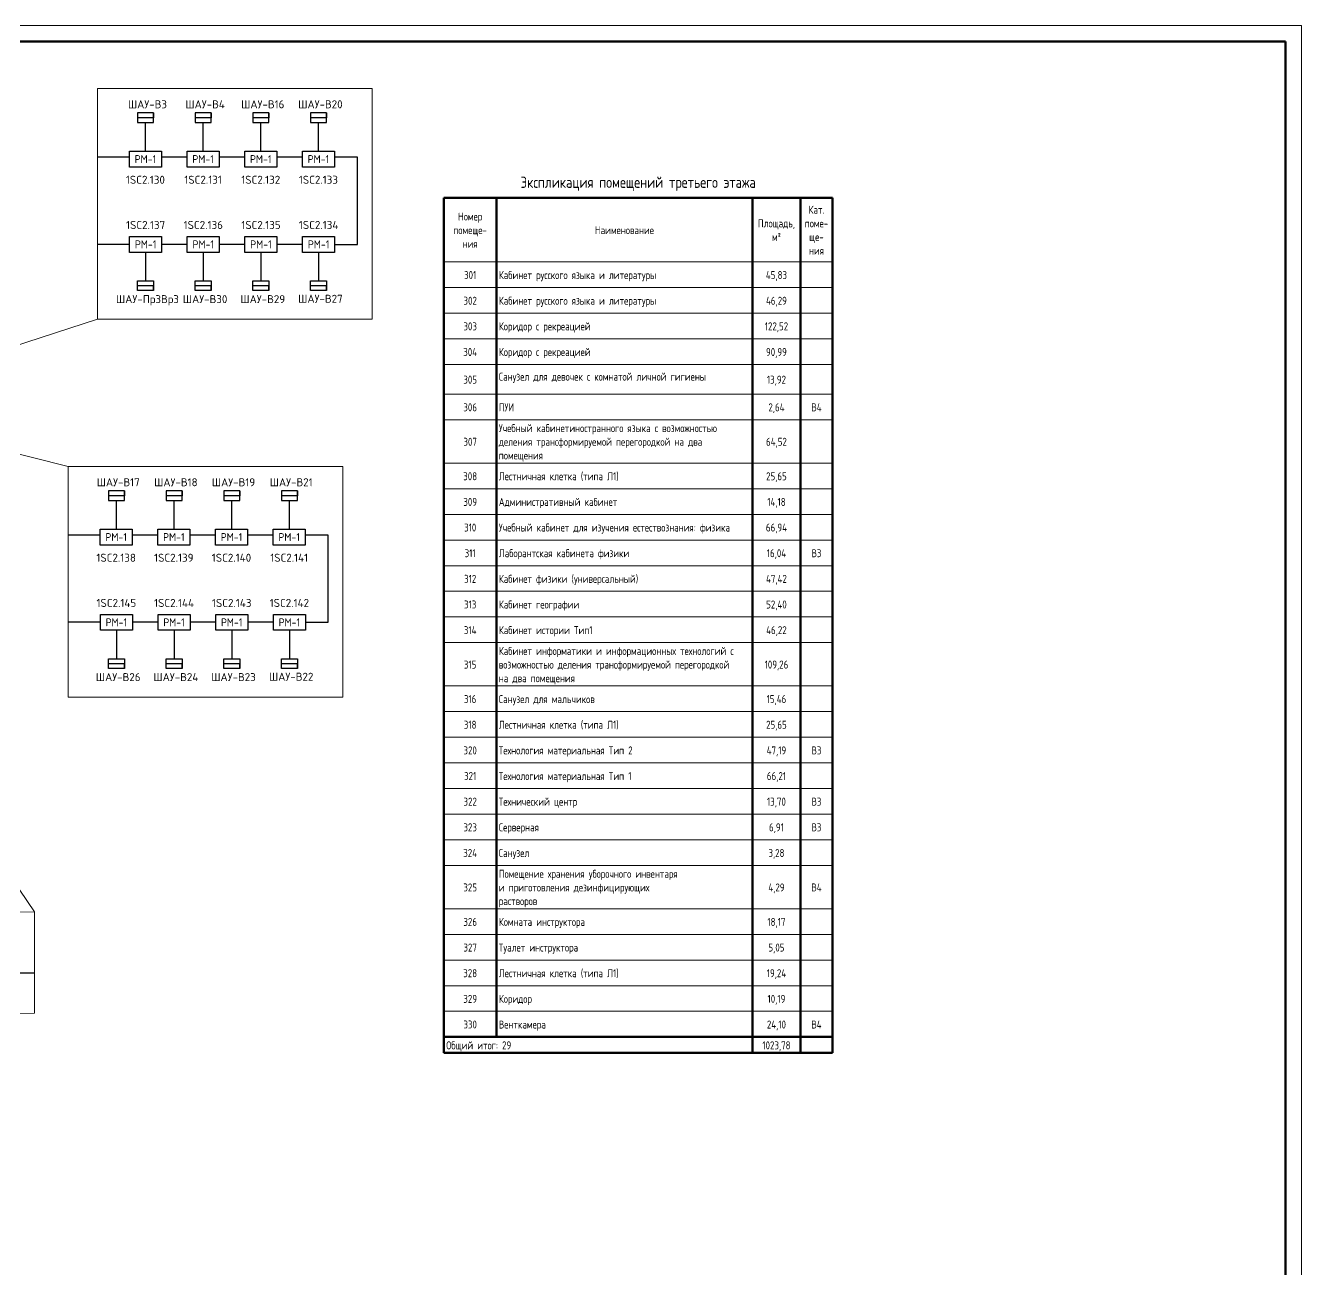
# Model space of a CAD drawing. Header units: millimetres. Extents: x -1073752 to 1436911, y -1379358 to 94781.
# Drawn here: x -992279 to -952411, y -1112647 to -1073756 of the extents above; entities that cross this region are included whole.
import ezdxf
from ezdxf.enums import TextEntityAlignment as Align

# ---------------------------------------------------------------- set-up
doc = ezdxf.new("R2010")
doc.units = ezdxf.units.MM
doc.set_wipeout_variables(frame=1)
for name, color, linetype, lineweight in [('RC-Линии_связи-Адресные', 5, 'Continuous', 50), ('RC-Прочее_оборудование', 1, 'Continuous', 30), ('АПС', 5, 'Continuous', 30), ('Графика спецификации', 7, 'Continuous', 20), ('лс', 5, 'Continuous', 30), ('ОФ_рамка', 8, 'Continuous', 60), ('Тонкие линии', 7, 'Continuous', 18)]:
    doc.layers.add(name, color=color, linetype=linetype, lineweight=lineweight)
doc.layers.add('Линии', color=7, linetype='Continuous', lineweight=9, true_color=0x00a600)
doc.styles.add('GOST Common_3', font='', dxfattribs={"height": 3.5})
doc.styles.add('GOST Common_4', font='', dxfattribs={"height": 7})
doc.styles.add('ICOCPEUR', font='isocpeur.ttf', dxfattribs={"height": 250})
doc.styles.add('ISOCPEUR', font='isocpeur.ttf', dxfattribs={"height": 250})
doc.styles.add('RubezhCAD', font='isocpeur.ttf')
doc.styles.get("Standard").update_dxf_attribs({"font": 'arial.ttf'})
doc.styles.get('GOST Common_3').set_extended_font_data('GOST 2.304 type A')
doc.styles.get('GOST Common_4').set_extended_font_data('GOST 2.304 type A')

# ---------------------------------------------------------------- blocks, each defined once
blk = doc.blocks.new('3 этаж')
at = {"layer": 'Линии', "color": 251, "lineweight": 50, "true_color": 0x636466}
for p, q in [((322443, 34083), (322443, 32079)), ((322443, 34083), (334584, 34083)), ((324083, 34083), (324083, 32079)), ((332083, 34083), (332083, 32079)), ((333583, 34083), (333583, 32079)), ((334583, 34083), (334583, 32079)), ((322443, 32079), (322443, 31277)), ((324083, 32079), (324083, 31277)), ((332083, 32079), (332083, 31277)), ((333583, 32079), (333583, 31277)), ((334583, 32079), (334583, 31277)), ((322443, 31277), (322443, 30475)), ((324083, 31277), (324083, 30475)), ((332083, 31277), (332083, 30475)), ((333583, 31277), (333583, 30475)), ((334583, 31277), (334583, 30475)), ((322443, 30475), (322443, 29673)), ((324083, 30475), (324083, 29673)), ((332083, 30475), (332083, 29673)), ((333583, 30475), (333583, 29673)), ((334583, 30475), (334583, 29673)), ((322443, 29673), (322443, 28871)), ((324083, 29673), (324083, 28871)), ((332083, 29673), (332083, 28871)), ((333583, 29673), (333583, 28871)), ((334583, 29673), (334583, 28871)), ((322443, 28871), (322443, 27944)), ((324083, 28871), (324083, 27944)), ((332083, 28871), (332083, 27944)), ((333583, 28871), (333583, 27944)), ((334583, 28871), (334583, 27944)), ((322443, 27944), (322443, 27142)), ((324083, 27944), (324083, 27142)), ((332083, 27944), (332083, 27142)), ((333583, 27944), (333583, 27142)), ((334583, 27944), (334583, 27142)), ((322443, 27142), (322443, 25789)), ((324083, 27142), (324083, 25789)), ((332083, 27142), (332083, 25789)), ((333583, 27142), (333583, 25789)), ((334583, 27142), (334583, 25789)), ((322443, 25789), (322443, 24987)), ((324083, 25789), (324083, 24987)), ((332083, 25789), (332083, 24987)), ((333583, 25789), (333583, 24987)), ((334583, 25789), (334583, 24987)), ((322443, 24987), (322443, 24185)), ((324083, 24987), (324083, 24185)), ((332083, 24987), (332083, 24185)), ((333583, 24987), (333583, 24185)), ((334583, 24987), (334583, 24185)), ((322443, 24185), (322443, 23383)), ((324083, 24185), (324083, 23383)), ((332083, 24185), (332083, 23383)), ((333583, 24185), (333583, 23383)), ((334583, 24185), (334583, 23383)), ((322443, 23383), (322443, 22581)), ((324083, 23383), (324083, 22581)), ((332083, 23383), (332083, 22581)), ((333583, 23383), (333583, 22581)), ((334583, 23383), (334583, 22581)), ((322443, 22581), (322443, 21779)), ((324083, 22581), (324083, 21779)), ((332083, 22581), (332083, 21779)), ((333583, 22581), (333583, 21779)), ((334583, 22581), (334583, 21779)), ((322443, 21779), (322443, 20978)), ((324083, 21779), (324083, 20978)), ((332083, 21779), (332083, 20978)), ((333583, 21779), (333583, 20978)), ((334583, 21779), (334583, 20978)), ((322443, 20978), (322443, 20176)), ((324083, 20978), (324083, 20176)), ((332083, 20978), (332083, 20176)), ((333583, 20978), (333583, 20176)), ((334583, 20978), (334583, 20176)), ((322443, 20176), (322443, 18822)), ((324083, 20176), (324083, 18822)), ((332083, 20176), (332083, 18822)), ((333583, 20176), (333583, 18822)), ((334583, 20176), (334583, 18822)), ((322443, 18822), (322443, 18020)), ((324083, 18822), (324083, 18020)), ((332083, 18822), (332083, 18020)), ((333583, 18822), (333583, 18020)), ((334583, 18822), (334583, 18020)), ((322443, 18020), (322443, 17219)), ((324083, 18020), (324083, 17219)), ((332083, 18020), (332083, 17219)), ((333583, 18020), (333583, 17219)), ((334583, 18020), (334583, 17219)), ((322443, 17219), (322443, 16417)), ((322443, 17219), (322443, 16417)), ((324083, 17219), (324083, 16417)), ((324083, 17219), (324083, 16417)), ((332083, 17219), (332083, 16417)), ((332083, 17219), (332083, 16417)), ((333583, 17219), (333583, 16417)), ((333583, 17219), (333583, 16417)), ((334583, 17219), (334583, 16417)), ((334583, 17219), (334583, 16417)), ((322443, 16417), (322443, 15615)), ((324083, 16417), (324083, 15615)), ((332083, 16417), (332083, 15615)), ((333583, 16417), (333583, 15615)), ((334583, 16417), (334583, 15615)), ((322443, 15615), (322443, 14813)), ((324083, 15615), (324083, 14813)), ((332083, 15615), (332083, 14813)), ((333583, 15615), (333583, 14813)), ((334583, 15615), (334583, 14813)), ((322443, 14813), (322443, 14011)), ((324083, 14813), (324083, 14011)), ((332083, 14813), (332083, 14011)), ((333583, 14813), (333583, 14011)), ((334583, 14813), (334583, 14011)), ((322443, 14011), (322443, 13209)), ((324083, 14011), (324083, 13209)), ((332083, 14011), (332083, 13209)), ((333583, 14011), (333583, 13209)), ((334583, 14011), (334583, 13209)), ((322443, 13209), (322443, 11856)), ((324083, 13209), (324083, 11856)), ((332083, 13209), (332083, 11856)), ((333583, 13209), (333583, 11856)), ((334583, 13209), (334583, 11856)), ((322443, 11856), (322443, 11054)), ((324083, 11856), (324083, 11054)), ((332083, 11856), (332083, 11054)), ((333583, 11856), (333583, 11054)), ((334583, 11856), (334583, 11054)), ((322443, 11054), (322443, 10252)), ((324083, 11054), (324083, 10252)), ((332083, 11054), (332083, 10252)), ((333583, 11054), (333583, 10252)), ((334583, 11054), (334583, 10252)), ((322443, 10252), (322443, 9450)), ((324083, 10252), (324083, 9450)), ((332083, 10252), (332083, 9450)), ((333583, 10252), (333583, 9450)), ((334583, 10252), (334583, 9450)), ((322443, 9450), (322443, 8649)), ((324083, 9450), (324083, 8649)), ((332083, 9450), (332083, 8649)), ((333583, 9450), (333583, 8649)), ((334583, 9450), (334583, 8649)), ((322443, 8649), (322443, 7847)), ((324083, 8649), (324083, 7847)), ((332083, 8649), (332083, 7847)), ((333583, 8649), (333583, 7847)), ((334583, 8649), (334583, 7847)), ((324083, 7847), (322443, 7847)), ((322443, 7847), (322443, 7346)), ((332083, 7847), (324083, 7847)), ((333583, 7847), (332083, 7847)), ((332083, 7847), (332083, 7346)), ((334583, 7847), (333583, 7847)), ((333583, 7847), (333583, 7346)), ((334583, 7847), (334583, 7346)), ((334584, 7847), (334584, 7346)), ((324083, 7346), (322443, 7346)), ((332083, 7346), (324083, 7346)), ((333583, 7346), (332083, 7346)), ((334583, 7346), (333583, 7346)), ((334584, 7346), (334583, 7346))]:
    blk.add_line(p, q, dxfattribs=at)
at = {"layer": 'Линии', "color": 251, "lineweight": 20, "true_color": 0x636466}
for p, q in [((324083, 32079), (322443, 32079)), ((332083, 32079), (324083, 32079)), ((333583, 32079), (332083, 32079)), ((334583, 32079), (333583, 32079)), ((324083, 31277), (322443, 31277)), ((332083, 31277), (324083, 31277)), ((333583, 31277), (332083, 31277)), ((334583, 31277), (333583, 31277)), ((324083, 30475), (322443, 30475)), ((332083, 30475), (324083, 30475)), ((333583, 30475), (332083, 30475)), ((334583, 30475), (333583, 30475)), ((324083, 29673), (322443, 29673)), ((332083, 29673), (324083, 29673)), ((333583, 29673), (332083, 29673)), ((334583, 29673), (333583, 29673)), ((324083, 28871), (322443, 28871)), ((332083, 28871), (324083, 28871)), ((333583, 28871), (332083, 28871)), ((334583, 28871), (333583, 28871)), ((324083, 27944), (322443, 27944)), ((332083, 27944), (324083, 27944)), ((333583, 27944), (332083, 27944)), ((334583, 27944), (333583, 27944)), ((324083, 27142), (322443, 27142)), ((332083, 27142), (324083, 27142)), ((333583, 27142), (332083, 27142)), ((334583, 27142), (333583, 27142)), ((324083, 25789), (322443, 25789)), ((332083, 25789), (324083, 25789)), ((333583, 25789), (332083, 25789)), ((334583, 25789), (333583, 25789)), ((324083, 24987), (322443, 24987)), ((332083, 24987), (324083, 24987)), ((333583, 24987), (332083, 24987)), ((334583, 24987), (333583, 24987)), ((324083, 24185), (322443, 24185)), ((332083, 24185), (324083, 24185)), ((333583, 24185), (332083, 24185)), ((334583, 24185), (333583, 24185)), ((324083, 23383), (322443, 23383)), ((332083, 23383), (324083, 23383)), ((333583, 23383), (332083, 23383)), ((334583, 23383), (333583, 23383)), ((324083, 22581), (322443, 22581)), ((332083, 22581), (324083, 22581)), ((333583, 22581), (332083, 22581)), ((334583, 22581), (333583, 22581)), ((324083, 21779), (322443, 21779)), ((332083, 21779), (324083, 21779)), ((333583, 21779), (332083, 21779)), ((334583, 21779), (333583, 21779)), ((324083, 20978), (322443, 20978)), ((332083, 20978), (324083, 20978)), ((333583, 20978), (332083, 20978)), ((334583, 20978), (333583, 20978)), ((324083, 20176), (322443, 20176)), ((332083, 20176), (324083, 20176)), ((333583, 20176), (332083, 20176)), ((334583, 20176), (333583, 20176)), ((324083, 18822), (322443, 18822)), ((332083, 18822), (324083, 18822)), ((333583, 18822), (332083, 18822)), ((334583, 18822), (333583, 18822)), ((324083, 18020), (322443, 18020)), ((332083, 18020), (324083, 18020)), ((333583, 18020), (332083, 18020)), ((334583, 18020), (333583, 18020)), ((324083, 17219), (322443, 17219)), ((324083, 17219), (322443, 17219)), ((332083, 17219), (324083, 17219)), ((332083, 17219), (324083, 17219)), ((333583, 17219), (332083, 17219)), ((333583, 17219), (332083, 17219)), ((334583, 17219), (333583, 17219)), ((334583, 17219), (333583, 17219)), ((324083, 16417), (322443, 16417)), ((332083, 16417), (324083, 16417)), ((333583, 16417), (332083, 16417)), ((334583, 16417), (333583, 16417)), ((324083, 15615), (322443, 15615)), ((332083, 15615), (324083, 15615)), ((333583, 15615), (332083, 15615)), ((334583, 15615), (333583, 15615)), ((324083, 14813), (322443, 14813)), ((332083, 14813), (324083, 14813)), ((333583, 14813), (332083, 14813)), ((334583, 14813), (333583, 14813)), ((324083, 14011), (322443, 14011)), ((332083, 14011), (324083, 14011)), ((333583, 14011), (332083, 14011)), ((334583, 14011), (333583, 14011)), ((324083, 13209), (322443, 13209)), ((332083, 13209), (324083, 13209)), ((333583, 13209), (332083, 13209)), ((334583, 13209), (333583, 13209)), ((324083, 11856), (322443, 11856)), ((332083, 11856), (324083, 11856)), ((333583, 11856), (332083, 11856)), ((334583, 11856), (333583, 11856)), ((324083, 11054), (322443, 11054)), ((332083, 11054), (324083, 11054)), ((333583, 11054), (332083, 11054)), ((334583, 11054), (333583, 11054)), ((324083, 10252), (322443, 10252)), ((332083, 10252), (324083, 10252)), ((333583, 10252), (332083, 10252)), ((334583, 10252), (333583, 10252)), ((324083, 9450), (322443, 9450)), ((332083, 9450), (324083, 9450)), ((333583, 9450), (332083, 9450)), ((334583, 9450), (333583, 9450)), ((324083, 8649), (322443, 8649)), ((332083, 8649), (324083, 8649)), ((333583, 8649), (332083, 8649)), ((334583, 8649), (333583, 8649))]:
    blk.add_line(p, q, dxfattribs=at)
at = {"layer": 'Тонкие линии', "color": 251, "lineweight": 20, "true_color": 0x636466}
blk.add_line((334584, 34083), (334584, 32079), dxfattribs=at)
at = {"layer": 'Графика спецификации', "color": 251, "true_color": 0x636466, "line_spacing_factor": 1.022761}
for s, insert, char_height, width, attachment_point, style in [('Экспликация помещений третьего этажа', (328514, 34742), 350, 9646.6, 2, 'GOST Common_4'), ('Номер\\Pпомеще-\\Pния', (323263, 33621), 250, 1418.03, 2, 'GOST Common_3'), ('Кат.\\Pпоме-\\Pще-\\Pния', (334083, 33834), 250, 962.45, 2, 'GOST Common_3'), ('Наименование', (328083, 33195), 250, 2353.32, 2, 'GOST Common_3'), ('Площадь,\\Pм\\fGOST Common|b0|i0|c238|p34|;\\W.9;²', (332833, 33408), 250, 1538.71, 2, 'GOST Common_3'), ('301', (323263, 31791), 250, 509.89, 2, 'GOST Common_3'), ('Кабинет русского языка и литературы', (324158, 31791), 250, 6438.44, 1, 'GOST Common_3'), ('45,83', (332833, 31791), 250, 868.92, 2, 'GOST Common_3'), ('302', (323263, 30989), 250, 561.18, 2, 'GOST Common_3'), ('Кабинет русского языка и литературы', (324158, 30989), 250, 6438.44, 1, 'GOST Common_3'), ('46,29', (332833, 30989), 250, 868.92, 2, 'GOST Common_3'), ('303', (323263, 30188), 250, 561.18, 2, 'GOST Common_3'), ('Коридор с рекреацией', (324158, 30188), 250, 4494.25, 1, 'GOST Common_3'), ('122,52', (332833, 30188), 250, 868.92, 2, 'GOST Common_3'), ('304', (323263, 29386), 250, 588.33, 2, 'GOST Common_3'), ('Коридор с рекреацией', (324158, 29386), 250, 4332.28, 1, 'GOST Common_3'), ('90,99', (332833, 29386), 250, 841.76, 2, 'GOST Common_3'), ('305', (323263, 28521), 250, 561.18, 2, 'GOST Common_3'), ('Санузел для девочек с комнатой личной гигиены', (324158, 28615), 250, 7983.18, 1, 'GOST Common_3'), ('13,92', (332833, 28521), 250, 790.47, 2, 'GOST Common_3'), ('306', (323263, 27657), 250, 561.18, 2, 'GOST Common_3'), ('ПУИ', (324158, 27657), 250, 642.64, 1, 'GOST Common_3'), ('2,64', (332833, 27657), 250, 681.86, 2, 'GOST Common_3'), ('В4', (334083, 27657), 250, 428.42, 2, 'GOST Common_4'), ('Учебный кабинетиностранного языка с возможностью\\Pделения трансформируемой перегородкой на два\\Pпомещения', (324158, 27005), 250, 8957.7, 1, 'GOST Common_3'), ('307', (323263, 26579), 250, 561.18, 2, 'GOST Common_3'), ('64,52', (332833, 26579), 250, 868.92, 2, 'GOST Common_3'), ('Лестничная клетка (типа Л1)', (324158, 25501), 250, 4836.37, 1, 'GOST Common_3'), ('308', (323263, 25501), 250, 561.18, 2, 'GOST Common_3'), ('25,65', (332833, 25501), 250, 841.76, 2, 'GOST Common_3'), ('309', (323263, 24699), 250, 561.18, 2, 'GOST Common_3'), ('Административный кабинет', (324158, 24699), 250, 9346.9, 1, 'GOST Common_3'), ('14,18', (332833, 24699), 250, 766.34, 2, 'GOST Common_3'), ('310', (323263, 23898), 250, 509.89, 2, 'GOST Common_3'), ('Учебный кабинет для изучения естествознания: физика', (324158, 23898), 250, 9235.27, 1, 'GOST Common_3'), ('66,94', (332833, 23898), 250, 868.92, 2, 'GOST Common_3'), ('311', (323263, 23096), 250, 458.6, 2, 'GOST Common_3'), ('Лаборантская кабинета физики', (324158, 23096), 250, 5340.22, 1, 'GOST Common_3'), ('16,04', (332833, 23096), 250, 817.63, 2, 'GOST Common_3'), ('В3', (334083, 23096), 250, 428.42, 2, 'GOST Common_3'), ('312', (323263, 22294), 250, 509.89, 2, 'GOST Common_3'), ('Кабинет физики (универсальный)', (324158, 22294), 250, 5448.84, 1, 'GOST Common_3'), ('47,42', (332833, 22294), 250, 896.07, 2, 'GOST Common_3'), ('313', (323263, 21492), 250, 509.89, 2, 'GOST Common_3'), ('Кабинет географии', (324158, 21492), 250, 3276.54, 1, 'GOST Common_3'), ('52,40', (332833, 21492), 250, 868.92, 2, 'GOST Common_3'), ('314', (323263, 20690), 250, 537.04, 2, 'GOST Common_3'), ('Кабинет истории Тип1', (324158, 20690), 250, 3668.76, 1, 'GOST Common_3'), ('46,22', (332833, 20690), 250, 868.92, 2, 'GOST Common_3'), ('Кабинет информатики и информационных технологий с\\Pвозможностью деления трансформируемой перегородкой\\Pна два помещения', (324158, 20039), 250, 9380.09, 1, 'GOST Common_3'), ('315', (323263, 19613), 250, 509.89, 2, 'GOST Common_3'), ('109,26', (332833, 19613), 250, 977.53, 2, 'GOST Common_3'), ('316', (323263, 18535), 250, 509.89, 2, 'GOST Common_3'), ('Санузел для мальчиков', (324158, 18535), 250, 8281.87, 1, 'GOST Common_3'), ('15,46', (332833, 18535), 250, 817.63, 2, 'GOST Common_3'), ('318', (323263, 17733), 250, 509.89, 2, 'GOST Common_3'), ('Лестничная клетка (типа Л1)', (324158, 17733), 250, 4836.37, 1, 'GOST Common_3'), ('25,65', (332833, 17733), 250, 841.76, 2, 'GOST Common_3'), ('320', (323263, 16931), 250, 561.18, 2, 'GOST Common_3'), ('Технология материальная Тип 2', (324158, 16931), 250, 5361.34, 1, 'GOST Common_3'), ('47,19', (332833, 16931), 250, 817.63, 2, 'GOST Common_3'), ('В3', (334083, 16931), 250, 428.42, 2, 'GOST Common_3'), ('321', (323263, 16129), 250, 509.89, 2, 'GOST Common_3'), ('Технология материальная Тип 1', (324158, 16129), 250, 5310.05, 1, 'GOST Common_3'), ('66,21', (332833, 16129), 250, 790.47, 2, 'GOST Common_3'), ('322', (323263, 15328), 250, 561.18, 2, 'GOST Common_3'), ('Технический центр', (324158, 15328), 250, 3170.95, 1, 'GOST Common_3'), ('13,70', (332833, 15328), 250, 790.47, 2, 'GOST Common_3'), ('В3', (334083, 15328), 250, 401.27, 2, 'GOST Common_3'), ('323', (323263, 14526), 250, 561.18, 2, 'GOST Common_3'), ('Серверная', (324158, 14526), 250, 1710.68, 1, 'GOST Common_3'), ('6,91', (332833, 14526), 250, 603.41, 2, 'GOST Common_3'), ('В3', (334083, 14526), 250, 401.27, 2, 'GOST Common_3'), ('324', (323263, 13724), 250, 588.33, 2, 'GOST Common_3'), ('Санузел', (324158, 13724), 250, 1324.5, 1, 'GOST Common_3'), ('3,28', (332833, 13724), 250, 654.71, 2, 'GOST Common_3'), ('Помещение хранения уборочного инвентаря\\Pи приготовления дезинфицирующих\\Pрастворов', (324158, 13072), 250, 7259.08, 1, 'GOST Common_3'), ('325', (323263, 12646), 250, 561.18, 2, 'GOST Common_3'), ('4,29', (332833, 12646), 250, 681.86, 2, 'GOST Common_3'), ('В4', (334083, 12646), 250, 428.42, 2, 'GOST Common_3'), ('326', (323263, 11569), 250, 561.18, 2, 'GOST Common_3'), ('Комната инструктора', (324158, 11569), 250, 3735.14, 1, 'GOST Common_3'), ('18,17', (332833, 11569), 250, 739.18, 2, 'GOST Common_3'), ('327', (323263, 10767), 250, 561.18, 2, 'GOST Common_3'), ('Туалет инструктора', (324158, 10767), 250, 3493.77, 1, 'GOST Common_3'), ('5,05', (332833, 10767), 250, 654.71, 2, 'GOST Common_3'), ('Лестничная клетка (типа Л1)', (324158, 9965), 250, 4836.37, 1, 'GOST Common_3'), ('328', (323263, 9965), 250, 561.18, 2, 'GOST Common_3'), ('19,24', (332833, 9965), 250, 817.63, 2, 'GOST Common_3'), ('329', (323263, 9163), 250, 561.18, 2, 'GOST Common_3'), ('Коридор', (324158, 9163), 250, 1336.56, 1, 'GOST Common_3'), ('10,19', (332833, 9163), 250, 739.18, 2, 'GOST Common_3'), ('330', (323263, 8361), 250, 561.18, 2, 'GOST Common_3'), ('Венткамера', (324158, 8361), 250, 2033.51, 1, 'GOST Common_3'), ('24,10', (332833, 8361), 250, 817.63, 2, 'GOST Common_3'), ('В4', (334083, 8361), 250, 428.42, 2, 'GOST Common_3'), ('Общий итог: 29', (322518, 7710), 250, 2489.09, 1, 'GOST Common_3'), ('1023,78', (332833, 7710), 250, 1164.59, 2, 'GOST Common_3')]:
    blk.add_mtext(s, dxfattribs=dict(at, insert=insert, char_height=char_height, width=width, attachment_point=attachment_point, style=style))
blk = doc.blocks.new('А0')
at = {"layer": 'ОФ_рамка', "color": 0, "linetype": 'Continuous', "lineweight": 5, "ltscale": 100}
for points in [[(341068, -309617), (222168, -309617)], [(341068, -393717), (341068, -309617)]]:
    blk.add_lwpolyline(points, dxfattribs=at)
at = {"layer": 'ОФ_рамка', "color": 0, "linetype": 'Continuous', "ltscale": 100}
for points in [[(340568, -310117), (224168, -310117)], [(340568, -393217), (340568, -310117)]]:
    blk.add_lwpolyline(points, dxfattribs=at)
blk = doc.blocks.new('РМ1')
at = {"layer": 'RC-Прочее_оборудование'}
blk.add_point((0, 0), dxfattribs=at)
blk.add_wipeout([(5, 2.5), (5, -2.5), (-5, -2.5), (-5, 2.5)]).dxf.layer = 'RC-Прочее_оборудование'
blk.add_wipeout([(-5, -2.5), (-5, 2.5), (5, 2.5), (5, -2.5)]).dxf.layer = 'RC-Прочее_оборудование'
for p, q in [((-5, 2.5), (5, 2.5)), ((-5, -2.5), (-5, 2.5)), ((-5, 2.5), (-5, 2.5)), ((5, 2.5), (5, -2.5)), ((5, -2.5), (-5, -2.5))]:
    blk.add_line(p, q, dxfattribs=at)
at = {"layer": 'RC-Прочее_оборудование', "ltscale": 100, "style": 'ISOCPEUR', "width": 0.9}
blk.add_text('РМ-1', height=2.5, dxfattribs=at).set_placement((0, 0), align=Align.MIDDLE)
at = {"layer": 'RC-Прочее_оборудование'}
blk.add_attdef('PSTN', text='', height=2.5, dxfattribs=at).set_placement((5.72, 2.54), align=Align.BOTTOM_CENTER)

msp = doc.modelspace()

# ---------------------------------------------------------------- linework, layer by layer
at = {"layer": 'АПС', "color": 7, "lineweight": 30}
for points in [[(-988276.7, -1076489.2), (-988776.7, -1076489.2), (-988776.7, -1076789.2), (-988276.7, -1076789.2), (-988276.7, -1076489.2), (-988276.7, -1076639.2), (-988776.7, -1076639.2)], [(-986475, -1076489.2), (-986975, -1076489.2), (-986975, -1076789.2), (-986475, -1076789.2), (-986475, -1076489.2), (-986475, -1076639.2), (-986975, -1076639.2)], [(-984673.3, -1076489.2), (-985173.3, -1076489.2), (-985173.3, -1076789.2), (-984673.3, -1076789.2), (-984673.3, -1076489.2), (-984673.3, -1076639.2), (-985173.3, -1076639.2)], [(-982871.7, -1076489.2), (-983371.7, -1076489.2), (-983371.7, -1076789.2), (-982871.7, -1076789.2), (-982871.7, -1076489.2), (-982871.7, -1076639.2), (-983371.7, -1076639.2)], [(-988276.7, -1082042.2), (-988776.7, -1082042.2), (-988776.7, -1081742.2), (-988276.7, -1081742.2), (-988276.7, -1082042.2), (-988276.7, -1081892.2), (-988776.7, -1081892.2)], [(-986475, -1082042.2), (-986975, -1082042.2), (-986975, -1081742.2), (-986475, -1081742.2), (-986475, -1082042.2), (-986475, -1081892.2), (-986975, -1081892.2)], [(-984673.3, -1082042.2), (-985173.3, -1082042.2), (-985173.3, -1081742.2), (-984673.3, -1081742.2), (-984673.3, -1082042.2), (-984673.3, -1081892.2), (-985173.3, -1081892.2)], [(-982871.7, -1082042.2), (-983371.7, -1082042.2), (-983371.7, -1081742.2), (-982871.7, -1081742.2), (-982871.7, -1082042.2), (-982871.7, -1081892.2), (-983371.7, -1081892.2)], [(-989190.6, -1088305.7), (-989690.6, -1088305.7), (-989690.6, -1088605.7), (-989190.6, -1088605.7), (-989190.6, -1088305.7), (-989190.6, -1088455.7), (-989690.6, -1088455.7)], [(-987388.9, -1088305.7), (-987888.9, -1088305.7), (-987888.9, -1088605.7), (-987388.9, -1088605.7), (-987388.9, -1088305.7), (-987388.9, -1088455.7), (-987888.9, -1088455.7)], [(-985587.2, -1088305.7), (-986087.2, -1088305.7), (-986087.2, -1088605.7), (-985587.2, -1088605.7), (-985587.2, -1088305.7), (-985587.2, -1088455.7), (-986087.2, -1088455.7)], [(-983785.6, -1088305.7), (-984285.6, -1088305.7), (-984285.6, -1088605.7), (-983785.6, -1088605.7), (-983785.6, -1088305.7), (-983785.6, -1088455.7), (-984285.6, -1088455.7)], [(-989190.6, -1093858.7), (-989690.6, -1093858.7), (-989690.6, -1093558.7), (-989190.6, -1093558.7), (-989190.6, -1093858.7), (-989190.6, -1093708.7), (-989690.6, -1093708.7)], [(-987388.9, -1093858.7), (-987888.9, -1093858.7), (-987888.9, -1093558.7), (-987388.9, -1093558.7), (-987388.9, -1093858.7), (-987388.9, -1093708.7), (-987888.9, -1093708.7)], [(-985587.2, -1093858.7), (-986087.2, -1093858.7), (-986087.2, -1093558.7), (-985587.2, -1093558.7), (-985587.2, -1093858.7), (-985587.2, -1093708.7), (-986087.2, -1093708.7)], [(-983785.6, -1093858.7), (-984285.6, -1093858.7), (-984285.6, -1093558.7), (-983785.6, -1093558.7), (-983785.6, -1093858.7), (-983785.6, -1093708.7), (-984285.6, -1093708.7)]]:
    msp.add_lwpolyline(points, dxfattribs=at)
at = {"layer": 'лс'}
for p, q in [((-981911.3, -1077870.1), (-990029.4, -1077877.3)), ((-982825.2, -1089686.6), (-990943.3, -1089693.9)), ((-992004, -1103386.5), (-1004631.2, -1103397.2))]:
    msp.add_line(p, q, dxfattribs=at)
at = {"layer": 'лс', "color": 5}
for p, q in [((-981911.3, -1080598.1), (-981911.3, -1077870.5)), ((-989026.6, -1080598.1), (-990029.4, -1080598.1)), ((-987224.9, -1080598.1), (-988026.7, -1080598.1)), ((-985423.2, -1080598.1), (-986225.1, -1080598.1)), ((-983621.6, -1080598.1), (-984423.4, -1080598.1)), ((-982621.8, -1080598.1), (-981911.3, -1080598.1)), ((-982825.2, -1092414.7), (-982825.2, -1089687)), ((-989940.5, -1092414.7), (-990943.3, -1092414.7)), ((-988138.8, -1092414.7), (-988940.6, -1092414.7)), ((-986337.1, -1092414.7), (-987139, -1092414.7)), ((-984535.5, -1092414.7), (-985337.3, -1092414.7)), ((-983535.6, -1092414.7), (-982825.2, -1092414.7))]:
    msp.add_line(p, q, dxfattribs=at)
at = {"layer": 'лс', "color": 0, "lineweight": 20}
for p, q in [((-999230.4, -1085935), (-990029.4, -1082935.5)), ((-997133.7, -1085995.9), (-990943.3, -1087543.4)), ((-997151.6, -1093856.7), (-992004, -1101468))]:
    msp.add_line(p, q, dxfattribs=at)
for points in [[(-990029.4, -1075726.8), (-981450.7, -1075726.8), (-981450.7, -1082935.5), (-990029.4, -1082935.5)], [(-990943.3, -1087543.4), (-982364.6, -1087543.4), (-982364.6, -1094752), (-990943.3, -1094752)], [(-1004631.2, -1101478.7), (-992004, -1101468), (-992004, -1104638.4), (-1004631.2, -1104649)]]:
    msp.add_lwpolyline(points, close=True, dxfattribs=at)
at = {"layer": 'лс', "color": 96, "true_color": 0x008800}
for points in [[(-988526.7, -1077683.1), (-988526.7, -1076789.2)], [(-986725, -1077683.1), (-986725, -1076789.2)], [(-984923.3, -1077683.1), (-984923.3, -1076789.2)], [(-983121.7, -1077683.1), (-983121.7, -1076789.2)], [(-988526.7, -1080848.3), (-988526.7, -1081742.2)], [(-986725, -1080848.3), (-986725, -1081742.2)], [(-984923.3, -1080848.3), (-984923.3, -1081742.2)], [(-983121.7, -1080848.3), (-983121.7, -1081742.2)], [(-989440.6, -1089499.7), (-989440.6, -1088605.7)], [(-987638.9, -1089499.7), (-987638.9, -1088605.7)], [(-985837.2, -1089499.7), (-985837.2, -1088605.7)], [(-984035.6, -1089499.7), (-984035.6, -1088605.7)], [(-989440.6, -1092664.8), (-989440.6, -1093558.7)], [(-987638.9, -1092664.8), (-987638.9, -1093558.7)], [(-985837.2, -1092664.8), (-985837.2, -1093558.7)], [(-984035.6, -1092664.8), (-984035.6, -1093558.7)]]:
    msp.add_lwpolyline(points, dxfattribs=at)

# ---------------------------------------------------------------- block references
msp.add_blockref('3 этаж', (-1301649.5, -1113224.3))
at = {"layer": 'ОФ_рамка', "color": 0, "lineweight": -2}
msp.add_blockref('А0', (-1293479.5, -764139.5), dxfattribs=at)

# ---------------------------------------------------------------- texts
at = {"layer": 'RC-Линии_связи-Адресные', "color": 0, "linetype": 'Continuous', "lineweight": 40, "ltscale": 15, "char_height": 250, "width": 2971.683, "style": 'ICOCPEUR'}
for s, insert, attachment_point in [('ШАУ-В3', (-988469.9, -1076345), 8), ('ШАУ-В4', (-986668.2, -1076345), 8), ('ШАУ-В16', (-984866.6, -1076345), 8), ('ШАУ-В20', (-983064.9, -1076345), 8), ('ШАУ-Пр3Вр3', (-988469.9, -1082186.4), 2), ('ШАУ-В30', (-986668.3, -1082186.4), 2), ('ШАУ-В29', (-984866.6, -1082186.4), 2), ('ШАУ-В27', (-983064.9, -1082424.5), 8), ('ШАУ-В17', (-989383.8, -1088161.5), 8), ('ШАУ-В18', (-987582.1, -1088161.5), 8), ('ШАУ-В19', (-985780.5, -1088161.5), 8), ('ШАУ-В21', (-983978.8, -1088161.5), 8), ('ШАУ-В26', (-989383.8, -1094002.9), 2), ('ШАУ-В24', (-987582.2, -1094002.9), 2), ('ШАУ-В23', (-985780.5, -1094002.9), 2), ('ШАУ-В22', (-983978.8, -1094241), 8)]:
    msp.add_mtext(s, dxfattribs=dict(at, insert=insert, attachment_point=attachment_point))

# ---------------------------------------------------------------- next in the draw order: block references
ref = msp.add_blockref('РМ1', (-988533.5, -1077933.2), dxfattribs=dict(xscale=100, yscale=100, zscale=100))
ref.add_attrib('PSTN', '1SC2.130', dxfattribs={"layer": 'RC-Прочее_оборудование', "color": 0, "height": 250, "style": 'RubezhCAD'}).set_placement((-988533.5, -1078453.3), align=Align.TOP_CENTER)
ref = msp.add_blockref('РМ1', (-986731.8, -1077933.2), dxfattribs=dict(xscale=100, yscale=100, zscale=100))
ref.add_attrib('PSTN', '1SC2.131', dxfattribs={"layer": 'RC-Прочее_оборудование', "color": 0, "height": 250, "style": 'RubezhCAD'}).set_placement((-986731.8, -1078453.3), align=Align.TOP_CENTER)
ref = msp.add_blockref('РМ1', (-984930.2, -1077933.2), dxfattribs=dict(xscale=100, yscale=100, zscale=100))
ref.add_attrib('PSTN', '1SC2.132', dxfattribs={"layer": 'RC-Прочее_оборудование', "color": 0, "height": 250, "style": 'RubezhCAD'}).set_placement((-984930.2, -1078453.3), align=Align.TOP_CENTER)
ref = msp.add_blockref('РМ1', (-983128.5, -1077933.2), dxfattribs=dict(xscale=100, yscale=100, zscale=100))
ref.add_attrib('PSTN', '1SC2.133', dxfattribs={"layer": 'RC-Прочее_оборудование', "color": 0, "height": 250, "style": 'RubezhCAD'}).set_placement((-983128.5, -1078453.3), align=Align.TOP_CENTER)
ref = msp.add_blockref('РМ1', (-988526.7, -1080598.1), dxfattribs=dict(xscale=100, yscale=100, zscale=100))
ref.add_attrib('PSTN', '1SC2.137', dxfattribs={"layer": 'RC-Прочее_оборудование', "color": 0, "height": 250, "style": 'RubezhCAD'}).set_placement((-988526.7, -1079867.5), align=Align.TOP_CENTER)
ref = msp.add_blockref('РМ1', (-986725, -1080598.1), dxfattribs=dict(xscale=100, yscale=100, zscale=100))
ref.add_attrib('PSTN', '1SC2.136', dxfattribs={"layer": 'RC-Прочее_оборудование', "color": 0, "height": 250, "style": 'RubezhCAD'}).set_placement((-986725, -1079867.5), align=Align.TOP_CENTER)
ref = msp.add_blockref('РМ1', (-984923.3, -1080598.1), dxfattribs=dict(xscale=100, yscale=100, zscale=100))
ref.add_attrib('PSTN', '1SC2.135', dxfattribs={"layer": 'RC-Прочее_оборудование', "color": 0, "height": 250, "style": 'RubezhCAD'}).set_placement((-984923.3, -1079867.5), align=Align.TOP_CENTER)
ref = msp.add_blockref('РМ1', (-983121.7, -1080598.1), dxfattribs=dict(xscale=100, yscale=100, zscale=100))
ref.add_attrib('PSTN', '1SC2.134', dxfattribs={"layer": 'RC-Прочее_оборудование', "color": 0, "height": 250, "style": 'RubezhCAD'}).set_placement((-983121.7, -1079867.5), align=Align.TOP_CENTER)
ref = msp.add_blockref('РМ1', (-989447.4, -1089749.8), dxfattribs=dict(xscale=100, yscale=100, zscale=100))
ref.add_attrib('PSTN', '1SC2.138', dxfattribs={"layer": 'RC-Прочее_оборудование', "color": 0, "height": 250, "style": 'RubezhCAD'}).set_placement((-989447.4, -1090269.8), align=Align.TOP_CENTER)
ref = msp.add_blockref('РМ1', (-987645.7, -1089749.8), dxfattribs=dict(xscale=100, yscale=100, zscale=100))
ref.add_attrib('PSTN', '1SC2.139', dxfattribs={"layer": 'RC-Прочее_оборудование', "color": 0, "height": 250, "style": 'RubezhCAD'}).set_placement((-987645.7, -1090269.8), align=Align.TOP_CENTER)
ref = msp.add_blockref('РМ1', (-985844, -1089749.8), dxfattribs=dict(xscale=100, yscale=100, zscale=100))
ref.add_attrib('PSTN', '1SC2.140', dxfattribs={"layer": 'RC-Прочее_оборудование', "color": 0, "height": 250, "style": 'RubezhCAD'}).set_placement((-985844, -1090269.8), align=Align.TOP_CENTER)
ref = msp.add_blockref('РМ1', (-984042.4, -1089749.8), dxfattribs=dict(xscale=100, yscale=100, zscale=100))
ref.add_attrib('PSTN', '1SC2.141', dxfattribs={"layer": 'RC-Прочее_оборудование', "color": 0, "height": 250, "style": 'RubezhCAD'}).set_placement((-984042.4, -1090269.8), align=Align.TOP_CENTER)
ref = msp.add_blockref('РМ1', (-989440.6, -1092414.7), dxfattribs=dict(xscale=100, yscale=100, zscale=100))
ref.add_attrib('PSTN', '1SC2.145', dxfattribs={"layer": 'RC-Прочее_оборудование', "color": 0, "height": 250, "style": 'RubezhCAD'}).set_placement((-989440.6, -1091684), align=Align.TOP_CENTER)
ref = msp.add_blockref('РМ1', (-987638.9, -1092414.7), dxfattribs=dict(xscale=100, yscale=100, zscale=100))
ref.add_attrib('PSTN', '1SC2.144', dxfattribs={"layer": 'RC-Прочее_оборудование', "color": 0, "height": 250, "style": 'RubezhCAD'}).set_placement((-987638.9, -1091684), align=Align.TOP_CENTER)
ref = msp.add_blockref('РМ1', (-985837.2, -1092414.7), dxfattribs=dict(xscale=100, yscale=100, zscale=100))
ref.add_attrib('PSTN', '1SC2.143', dxfattribs={"layer": 'RC-Прочее_оборудование', "color": 0, "height": 250, "style": 'RubezhCAD'}).set_placement((-985837.2, -1091684), align=Align.TOP_CENTER)
ref = msp.add_blockref('РМ1', (-984035.6, -1092414.7), dxfattribs=dict(xscale=100, yscale=100, zscale=100))
ref.add_attrib('PSTN', '1SC2.142', dxfattribs={"layer": 'RC-Прочее_оборудование', "color": 0, "height": 250, "style": 'RubezhCAD'}).set_placement((-984035.6, -1091684), align=Align.TOP_CENTER)

doc.saveas('drawing.dxf')
